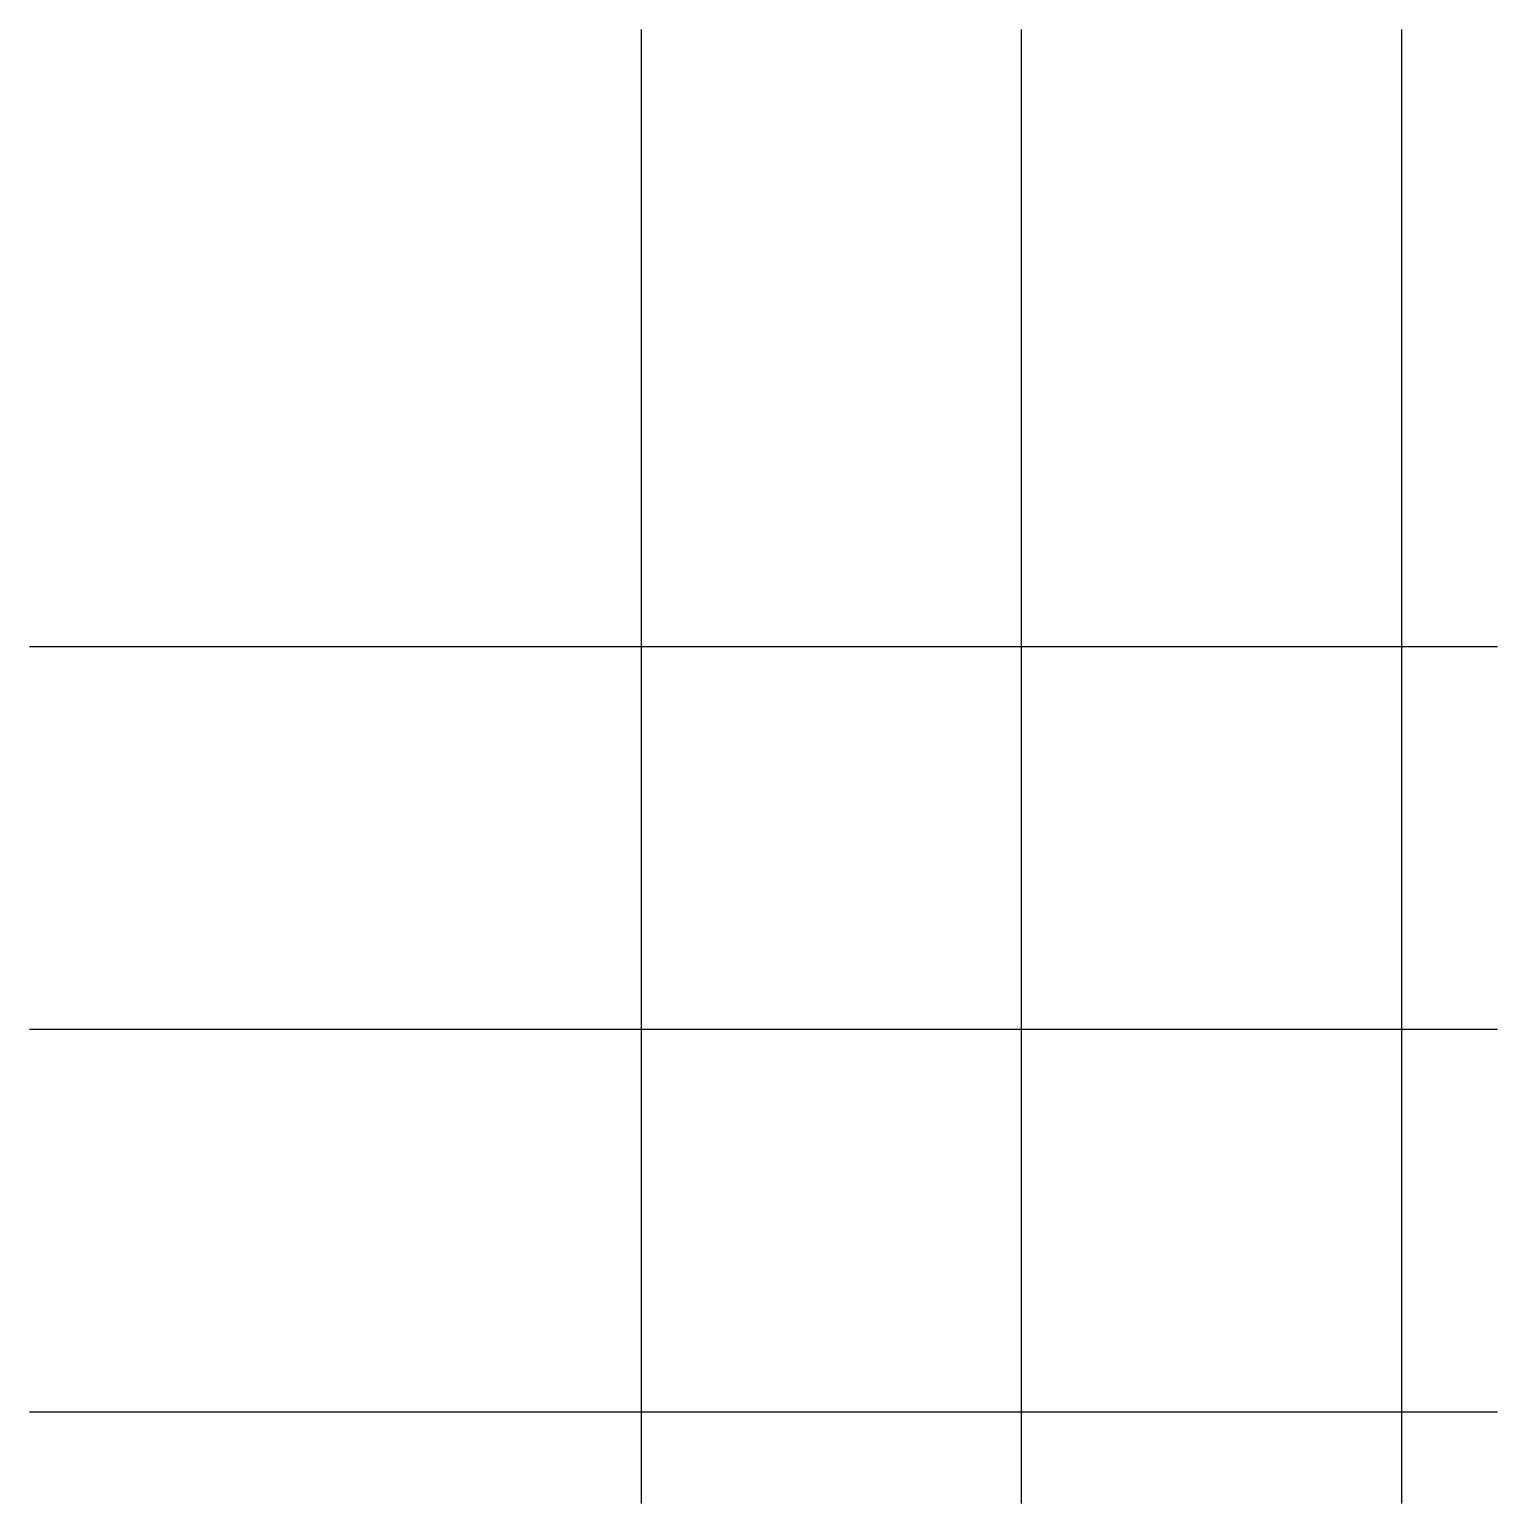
# Model space of a CAD drawing. Extents: x 13.6 to 27, y 3.1 to 16.6.
import ezdxf

# ---------------------------------------------------------------- set-up
doc = ezdxf.new("R2010")
doc.units = 0
doc.layers.add('logo', color=7, linetype='CONTINUOUS')

msp = doc.modelspace()

# ---------------------------------------------------------------- linework, layer by layer
at = {"layer": 'logo', "color": 7}
for points in [[(19.165262, 3.121556), (19.165262, 16.588672)], [(22.638878, 3.121556), (22.638878, 16.588672)], [(26.112492, 3.121556), (26.112492, 16.588672)], [(13.575271, 10.952733), (26.98731, 10.952733)], [(13.575271, 7.456146), (26.98731, 7.456146)], [(13.575271, 7.456146), (26.98731, 7.456146)], [(13.575271, 3.959563), (26.98731, 3.959563)], [(13.575271, 3.959563), (26.98731, 3.959563)]]:
    msp.add_lwpolyline(points, dxfattribs=at)

doc.saveas('drawing.dxf')
